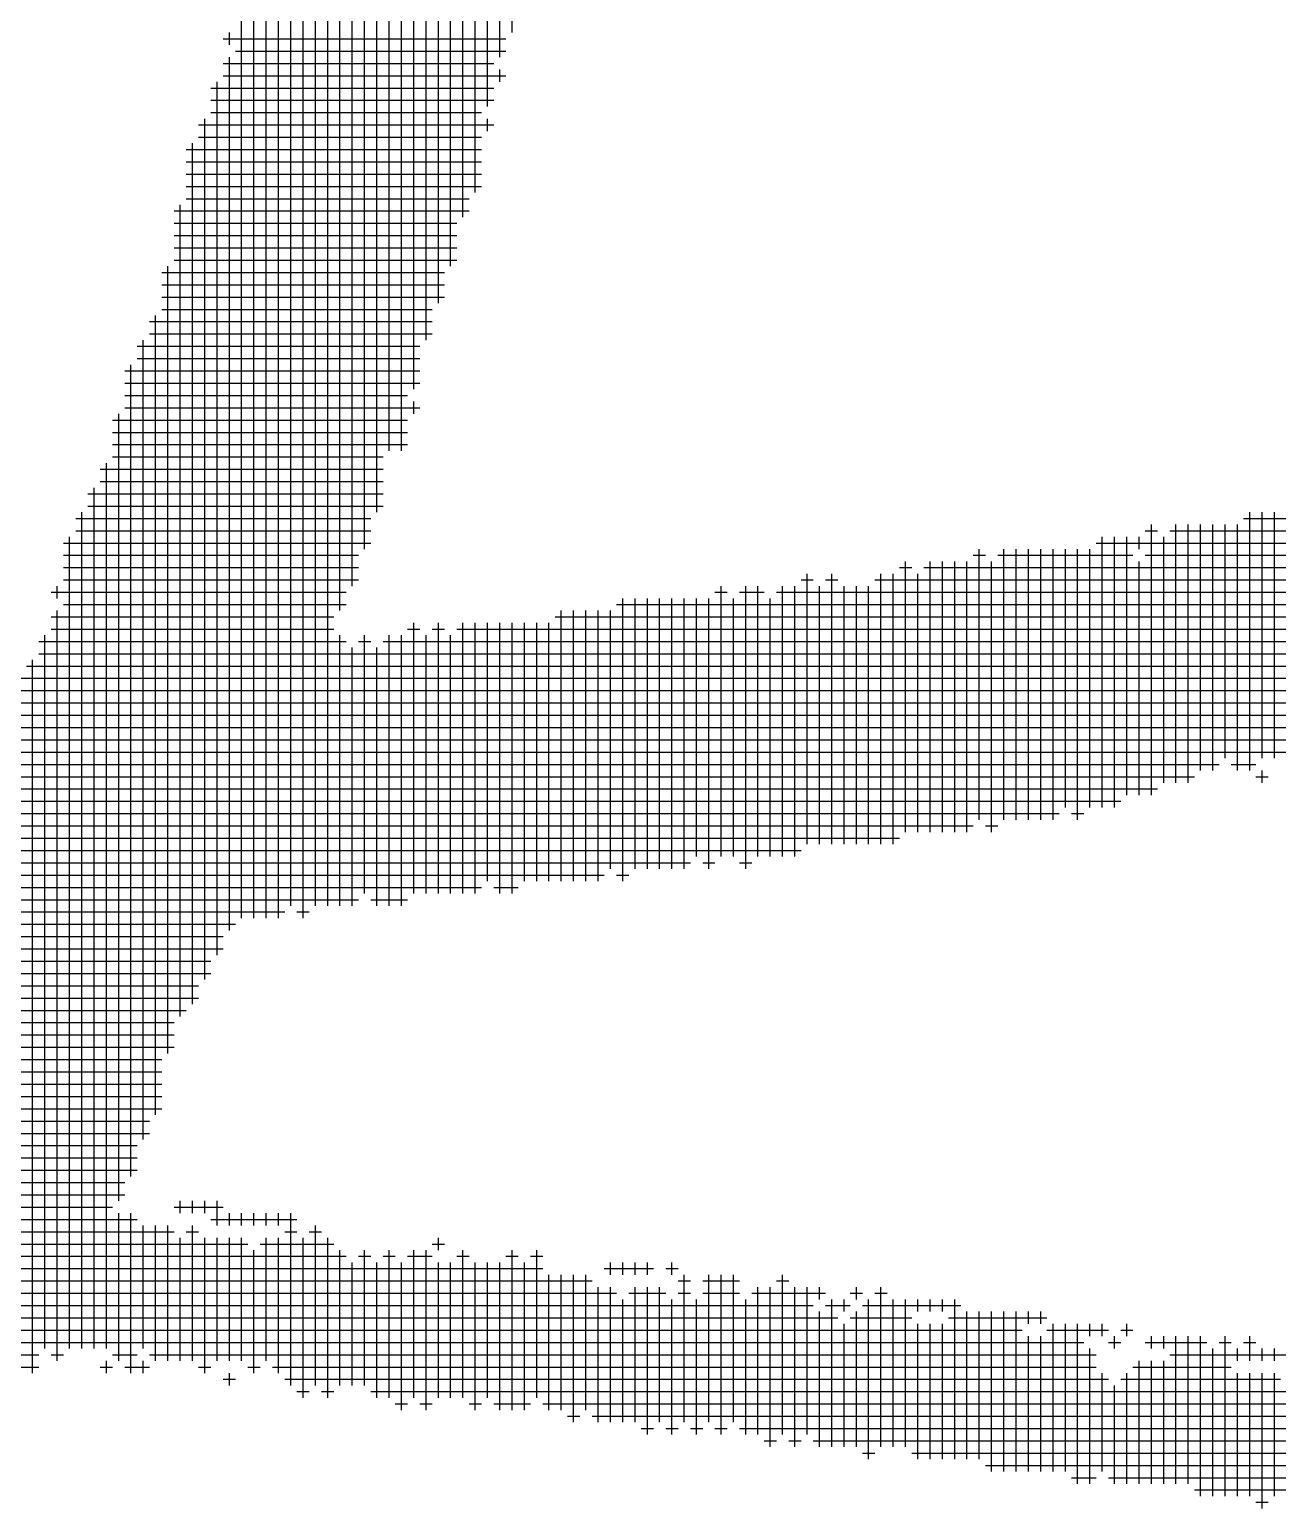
# Model space of a CAD drawing. Header units: feet. Extents: x 0 to 504600, y 0 to 356400.
# Drawn here: x 317583 to 318158, y 16296 to 16978 of the extents above; entities that cross this region are included whole.
import ezdxf

# ---------------------------------------------------------------- set-up
doc = ezdxf.new("R2010")
doc.units = ezdxf.units.FT
doc.header["$LTSCALE"] = 600
doc.header["$MEASUREMENT"] = 0
doc.layers.add('CX-COMM', color=3, linetype='CONTINUOUS')

msp = doc.modelspace()

# ---------------------------------------------------------------- linework, layer by layer
at = {"layer": 'CX-COMM'}
for p, q in [((317799.62, 16964.97, 14725.57), (317799.62, 17605.68, 14725.57)), ((317793.95, 16942.29, 14725.57), (317793.95, 17577.33, 14725.57)), ((317788.28, 16902.6, 14725.57), (317788.28, 17526.3, 14725.57)), ((317782.61, 16891.26, 14725.57), (317782.61, 17469.6, 14725.57)), ((317771.27, 16851.57, 14725.57), (317771.27, 17463.93, 14725.57)), ((317776.94, 16868.58, 14725.57), (317776.94, 17463.93, 14725.57)), ((317759.93, 16811.88, 14725.57), (317759.93, 17458.26, 14725.57)), ((317765.6, 16834.56, 14725.57), (317765.6, 17458.26, 14725.57)), ((317754.26, 16783.53, 14725.57), (317754.26, 17452.59, 14725.57)), ((317748.59, 16783.53, 14725.57), (317748.59, 17276.82, 14725.57)), ((317742.92, 16755.18, 14725.57), (317742.92, 17231.46, 14725.57)), ((317737.25, 16738.17, 14725.57), (317737.25, 17203.11, 14725.57)), ((317731.58, 16721.16, 14725.57), (317731.58, 17180.43, 14725.57)), ((317725.91, 16709.82, 14725.57), (317725.91, 17163.42, 14725.57)), ((317720.24, 16573.74, 14725.57), (317720.24, 17135.07, 14725.57)), ((317714.57, 16573.74, 14725.57), (317714.57, 17118.06, 14725.57)), ((317708.9, 16568.07, 14725.57), (317708.9, 17084.04, 14725.57)), ((317703.23, 16573.74, 14725.57), (317703.23, 17067.03, 14725.57)), ((317697.56, 16568.07, 14725.57), (317697.56, 17038.68, 14725.57)), ((317691.89, 16568.07, 14725.57), (317691.89, 17033.01, 14725.57)), ((317686.22, 16568.07, 14725.57), (317686.22, 17016, 14725.57)), ((317680.55, 16568.07, 14725.57), (317680.55, 16998.99, 14725.57)), ((317805.29, 16976.31, 14725.57), (317805.29, 16981.98, 14725.57)), ((317672.05, 16973.47, 14725.57), (317802.46, 16973.47, 14725.57)), ((317674.88, 16970.64, 14725.57), (317674.88, 16976.31, 14725.57)), ((317674.88, 16562.4, 14725.57), (317674.88, 16964.97, 14725.57)), ((317677.72, 16967.8, 14725.57), (317802.46, 16967.8, 14725.57)), ((317672.05, 16962.13, 14725.57), (317796.79, 16962.13, 14725.57)), ((317799.62, 16953.63, 14725.57), (317799.62, 16959.3, 14725.57)), ((317666.38, 16950.79, 14725.57), (317796.79, 16950.79, 14725.57)), ((317669.21, 16551.06, 14725.57), (317669.21, 16953.63, 14725.57)), ((317672.05, 16956.46, 14725.57), (317802.46, 16956.46, 14725.57)), ((317666.38, 16945.12, 14725.57), (317796.79, 16945.12, 14725.57)), ((317663.54, 16539.72, 14725.57), (317663.54, 16936.62, 14725.57)), ((317666.38, 16939.45, 14725.57), (317791.12, 16939.45, 14725.57)), ((317793.95, 16930.95, 14725.57), (317793.95, 16936.62, 14725.57)), ((317660.71, 16933.78, 14725.57), (317796.79, 16933.78, 14725.57)), ((317657.87, 16528.38, 14725.57), (317657.87, 16925.28, 14725.57)), ((317660.71, 16928.11, 14725.57), (317791.12, 16928.11, 14725.57)), ((317655.04, 16922.44, 14725.57), (317791.12, 16922.44, 14725.57)), ((317655.04, 16916.77, 14725.57), (317791.12, 16916.77, 14725.57)), ((317655.04, 16911.1, 14725.57), (317791.12, 16911.1, 14725.57)), ((317655.04, 16905.43, 14725.57), (317791.12, 16905.43, 14725.57)), ((317652.2, 16522.71, 14725.57), (317652.2, 16896.93, 14725.57)), ((317655.04, 16899.76, 14725.57), (317785.45, 16899.76, 14725.57)), ((317649.37, 16894.09, 14725.57), (317785.45, 16894.09, 14725.57)), ((317649.37, 16888.42, 14725.57), (317779.78, 16888.42, 14725.57)), ((317649.37, 16882.75, 14725.57), (317779.78, 16882.75, 14725.57)), ((317649.37, 16877.08, 14725.57), (317779.78, 16877.08, 14725.57)), ((317646.53, 16505.7, 14725.57), (317646.53, 16868.58, 14725.57)), ((317649.37, 16871.41, 14725.57), (317779.78, 16871.41, 14725.57)), ((317643.7, 16865.74, 14725.57), (317774.11, 16865.74, 14725.57)), ((317643.7, 16860.07, 14725.57), (317774.11, 16860.07, 14725.57)), ((317643.7, 16854.4, 14725.57), (317774.11, 16854.4, 14725.57)), ((317643.7, 16848.73, 14725.57), (317768.44, 16848.73, 14725.57)), ((317638.03, 16843.06, 14725.57), (317768.44, 16843.06, 14725.57)), ((317640.86, 16477.35, 14725.57), (317640.86, 16845.9, 14725.57)), ((317635.19, 16466.01, 14725.57), (317635.19, 16834.56, 14725.57)), ((317638.03, 16837.39, 14725.57), (317768.44, 16837.39, 14725.57)), ((317632.36, 16831.72, 14725.57), (317762.77, 16831.72, 14725.57)), ((317629.52, 16449, 14725.57), (317629.52, 16823.22, 14725.57)), ((317632.36, 16826.05, 14725.57), (317762.77, 16826.05, 14725.57)), ((317626.69, 16820.38, 14725.57), (317762.77, 16820.38, 14725.57)), ((317626.69, 16814.71, 14725.57), (317762.77, 16814.71, 14725.57)), ((317626.69, 16809.04, 14725.57), (317757.1, 16809.04, 14725.57)), ((317623.85, 16437.66, 14725.57), (317623.85, 16800.54, 14725.57)), ((317626.69, 16803.37, 14725.57), (317762.77, 16803.37, 14725.57)), ((317759.93, 16800.54, 14725.57), (317759.93, 16806.21, 14725.57)), ((317621.02, 16797.7, 14725.57), (317757.1, 16797.7, 14725.57)), ((317621.02, 16792.03, 14725.57), (317757.1, 16792.03, 14725.57)), ((317621.02, 16786.36, 14725.57), (317757.1, 16786.36, 14725.57)), ((317621.02, 16780.69, 14725.57), (317745.76, 16780.69, 14725.57)), ((317615.35, 16775.02, 14725.57), (317745.76, 16775.02, 14725.57)), ((317618.18, 16369.62, 14725.57), (317618.18, 16777.86, 14725.57)), ((317612.51, 16369.62, 14725.57), (317612.51, 16766.52, 14725.57)), ((317615.35, 16769.35, 14725.57), (317745.76, 16769.35, 14725.57)), ((317609.68, 16763.68, 14725.57), (317745.76, 16763.68, 14725.57)), ((317604.01, 16752.34, 14725.57), (317740.09, 16752.34, 14725.57)), ((317606.84, 16369.62, 14725.57), (317606.84, 16755.18, 14725.57)), ((317609.68, 16758.01, 14725.57), (317745.76, 16758.01, 14725.57)), ((318142.66, 16752.34, 14725.57), (319095.22, 16752.34, 14725.57)), ((318145.49, 16636.11, 14725.57), (318145.49, 16755.18, 14725.57)), ((318151.16, 16641.78, 14725.57), (318151.16, 16755.18, 14725.57)), ((318156.83, 16641.78, 14725.57), (318156.83, 16755.18, 14725.57)), ((317604.01, 16746.67, 14725.57), (317740.09, 16746.67, 14725.57)), ((318097.3, 16746.67, 14725.57), (318102.97, 16746.67, 14725.57)), ((318100.13, 16624.77, 14725.57), (318100.13, 16749.51, 14725.57)), ((318108.64, 16746.67, 14725.57), (319015.84, 16746.67, 14725.57)), ((318111.47, 16630.44, 14725.57), (318111.47, 16749.51, 14725.57)), ((318117.14, 16630.44, 14725.57), (318117.14, 16749.51, 14725.57)), ((318122.81, 16636.11, 14725.57), (318122.81, 16749.51, 14725.57)), ((318128.48, 16636.11, 14725.57), (318128.48, 16749.51, 14725.57)), ((318134.15, 16641.78, 14725.57), (318134.15, 16749.51, 14725.57)), ((318139.82, 16636.11, 14725.57), (318139.82, 16749.51, 14725.57)), ((317598.34, 16741, 14725.57), (317740.09, 16741, 14725.57)), ((317601.17, 16369.62, 14725.57), (317601.17, 16743.84, 14725.57)), ((318074.62, 16741, 14725.57), (319015.84, 16741, 14725.57)), ((318077.45, 16619.1, 14725.57), (318077.45, 16743.84, 14725.57)), ((318083.12, 16619.1, 14725.57), (318083.12, 16743.84, 14725.57)), ((318088.79, 16624.77, 14725.57), (318088.79, 16743.84, 14725.57)), ((318094.46, 16738.17, 14725.57), (318094.46, 16743.84, 14725.57)), ((318105.8, 16630.44, 14725.57), (318105.8, 16743.84, 14725.57)), ((317598.34, 16735.33, 14725.57), (317734.42, 16735.33, 14725.57)), ((317986.73, 16607.76, 14725.57), (317986.73, 16732.5, 14725.57)), ((317998.07, 16607.76, 14725.57), (317998.07, 16732.5, 14725.57)), ((318003.74, 16607.76, 14725.57), (318003.74, 16732.5, 14725.57)), ((318009.41, 16607.76, 14725.57), (318009.41, 16732.5, 14725.57)), ((318015.08, 16607.76, 14725.57), (318015.08, 16732.5, 14725.57)), ((318017.92, 16735.33, 14725.57), (318023.59, 16735.33, 14725.57)), ((318020.75, 16613.43, 14725.57), (318020.75, 16738.17, 14725.57)), ((318026.42, 16607.76, 14725.57), (318026.42, 16732.5, 14725.57)), ((318029.26, 16735.33, 14725.57), (318091.63, 16735.33, 14725.57)), ((318032.09, 16613.43, 14725.57), (318032.09, 16738.17, 14725.57)), ((318037.76, 16613.43, 14725.57), (318037.76, 16738.17, 14725.57)), ((318043.43, 16613.43, 14725.57), (318043.43, 16738.17, 14725.57)), ((318049.1, 16613.43, 14725.57), (318049.1, 16738.17, 14725.57)), ((318054.77, 16613.43, 14725.57), (318054.77, 16738.17, 14725.57)), ((318060.44, 16619.1, 14725.57), (318060.44, 16738.17, 14725.57)), ((318066.11, 16613.43, 14725.57), (318066.11, 16738.17, 14725.57)), ((318071.78, 16619.1, 14725.57), (318071.78, 16738.17, 14725.57)), ((318094.46, 16624.77, 14725.57), (318094.46, 16732.5, 14725.57)), ((318097.3, 16735.33, 14725.57), (318970.48, 16735.33, 14725.57)), ((317598.34, 16729.66, 14725.57), (317734.42, 16729.66, 14725.57)), ((317941.37, 16602.09, 14725.57), (317941.37, 16726.83, 14725.57)), ((317952.71, 16602.09, 14725.57), (317952.71, 16726.83, 14725.57)), ((317975.39, 16602.09, 14725.57), (317975.39, 16726.83, 14725.57)), ((317981.06, 16602.09, 14725.57), (317981.06, 16726.83, 14725.57)), ((317983.9, 16729.66, 14725.57), (317989.57, 16729.66, 14725.57)), ((317992.4, 16607.76, 14725.57), (317992.4, 16726.83, 14725.57)), ((317995.24, 16729.66, 14725.57), (318925.12, 16729.66, 14725.57)), ((317592.67, 16718.32, 14725.57), (317728.75, 16718.32, 14725.57)), ((317595.5, 16715.49, 14725.57), (317595.5, 16721.16, 14725.57)), ((317598.34, 16723.99, 14725.57), (317734.42, 16723.99, 14725.57)), ((317898.85, 16718.32, 14725.57), (317904.52, 16718.32, 14725.57)), ((317901.68, 16596.42, 14725.57), (317901.68, 16721.16, 14725.57)), ((317910.19, 16718.32, 14725.57), (317921.53, 16718.32, 14725.57)), ((317913.02, 16590.75, 14725.57), (317913.02, 16721.16, 14725.57)), ((317918.69, 16596.42, 14725.57), (317918.69, 16721.16, 14725.57)), ((317927.2, 16718.32, 14725.57), (318845.74, 16718.32, 14725.57)), ((317930.03, 16596.42, 14725.57), (317930.03, 16721.16, 14725.57)), ((317935.7, 16596.42, 14725.57), (317935.7, 16721.16, 14725.57)), ((317938.54, 16723.99, 14725.57), (317944.21, 16723.99, 14725.57)), ((317947.04, 16602.09, 14725.57), (317947.04, 16721.16, 14725.57)), ((317949.88, 16723.99, 14725.57), (317955.55, 16723.99, 14725.57)), ((317958.38, 16602.09, 14725.57), (317958.38, 16721.16, 14725.57)), ((317964.05, 16602.09, 14725.57), (317964.05, 16721.16, 14725.57)), ((317969.72, 16602.09, 14725.57), (317969.72, 16721.16, 14725.57)), ((317972.56, 16723.99, 14725.57), (318868.42, 16723.99, 14725.57)), ((317598.34, 16712.65, 14725.57), (317728.75, 16712.65, 14725.57)), ((317853.49, 16712.65, 14725.57), (318811.72, 16712.65, 14725.57)), ((317856.32, 16585.08, 14725.57), (317856.32, 16715.49, 14725.57)), ((317861.99, 16590.75, 14725.57), (317861.99, 16715.49, 14725.57)), ((317867.66, 16590.75, 14725.57), (317867.66, 16715.49, 14725.57)), ((317873.33, 16590.75, 14725.57), (317873.33, 16715.49, 14725.57)), ((317879, 16590.75, 14725.57), (317879, 16715.49, 14725.57)), ((317884.67, 16590.75, 14725.57), (317884.67, 16715.49, 14725.57)), ((317890.34, 16596.42, 14725.57), (317890.34, 16715.49, 14725.57)), ((317896.01, 16590.75, 14725.57), (317896.01, 16715.49, 14725.57)), ((317907.35, 16596.42, 14725.57), (317907.35, 16715.49, 14725.57)), ((317924.36, 16596.42, 14725.57), (317924.36, 16715.49, 14725.57)), ((317592.67, 16706.98, 14725.57), (317723.08, 16706.98, 14725.57)), ((317595.5, 16363.95, 14725.57), (317595.5, 16709.82, 14725.57)), ((317825.14, 16706.98, 14725.57), (318789.04, 16706.98, 14725.57)), ((317827.97, 16585.08, 14725.57), (317827.97, 16709.82, 14725.57)), ((317833.64, 16585.08, 14725.57), (317833.64, 16709.82, 14725.57)), ((317839.31, 16585.08, 14725.57), (317839.31, 16709.82, 14725.57)), ((317844.98, 16585.08, 14725.57), (317844.98, 16709.82, 14725.57)), ((317850.65, 16590.75, 14725.57), (317850.65, 16709.82, 14725.57)), ((317589.83, 16369.62, 14725.57), (317589.83, 16698.48, 14725.57)), ((317592.67, 16701.31, 14725.57), (317723.08, 16701.31, 14725.57)), ((317725.91, 16573.74, 14725.57), (317725.91, 16698.48, 14725.57)), ((317737.25, 16579.41, 14725.57), (317737.25, 16698.48, 14725.57)), ((317748.59, 16573.74, 14725.57), (317748.59, 16698.48, 14725.57)), ((317754.26, 16573.74, 14725.57), (317754.26, 16698.48, 14725.57)), ((317757.1, 16701.31, 14725.57), (317762.77, 16701.31, 14725.57)), ((317759.93, 16579.41, 14725.57), (317759.93, 16704.15, 14725.57)), ((317765.6, 16579.41, 14725.57), (317765.6, 16698.48, 14725.57)), ((317768.44, 16701.31, 14725.57), (317774.11, 16701.31, 14725.57)), ((317771.27, 16579.41, 14725.57), (317771.27, 16704.15, 14725.57)), ((317776.94, 16579.41, 14725.57), (317776.94, 16698.48, 14725.57)), ((317779.78, 16701.31, 14725.57), (318721, 16701.31, 14725.57)), ((317782.61, 16579.41, 14725.57), (317782.61, 16704.15, 14725.57)), ((317788.28, 16579.41, 14725.57), (317788.28, 16704.15, 14725.57)), ((317793.95, 16585.08, 14725.57), (317793.95, 16704.15, 14725.57)), ((317799.62, 16579.41, 14725.57), (317799.62, 16704.15, 14725.57)), ((317805.29, 16579.41, 14725.57), (317805.29, 16704.15, 14725.57)), ((317810.96, 16585.08, 14725.57), (317810.96, 16704.15, 14725.57)), ((317816.63, 16585.08, 14725.57), (317816.63, 16704.15, 14725.57)), ((317822.3, 16585.08, 14725.57), (317822.3, 16704.15, 14725.57)), ((317587, 16695.64, 14725.57), (317728.75, 16695.64, 14725.57)), ((317731.58, 16573.74, 14725.57), (317731.58, 16692.81, 14725.57)), ((317734.42, 16695.64, 14725.57), (317740.09, 16695.64, 14725.57)), ((317742.92, 16573.74, 14725.57), (317742.92, 16692.81, 14725.57)), ((317745.76, 16695.64, 14725.57), (318641.62, 16695.64, 14725.57)), ((317581.33, 16684.3, 14725.57), (318573.58, 16684.3, 14725.57)), ((317584.16, 16358.28, 14725.57), (317584.16, 16687.14, 14725.57)), ((317587, 16689.97, 14725.57), (318618.94, 16689.97, 14725.57)), ((317575.66, 16678.63, 14725.57), (318499.87, 16678.63, 14725.57)), ((317569.99, 16672.96, 14725.57), (318437.5, 16672.96, 14725.57)), ((317518.96, 16667.29, 14725.57), (318369.46, 16667.29, 14725.57)), ((317490.61, 16661.62, 14725.57), (318335.44, 16661.62, 14725.57)), ((317399.89, 16650.28, 14725.57), (318233.38, 16650.28, 14725.57)), ((317462.26, 16655.95, 14725.57), (318267.4, 16655.95, 14725.57)), ((317377.21, 16644.61, 14725.57), (318193.69, 16644.61, 14725.57)), ((317331.85, 16638.94, 14725.57), (318131.32, 16638.94, 14725.57)), ((318136.99, 16638.94, 14725.57), (318148.33, 16638.94, 14725.57)), ((317303.5, 16633.27, 14725.57), (318119.98, 16633.27, 14725.57)), ((318148.33, 16633.27, 14725.57), (318154, 16633.27, 14725.57)), ((318151.16, 16630.44, 14725.57), (318151.16, 16636.11, 14725.57)), ((317263.81, 16627.6, 14725.57), (318102.97, 16627.6, 14725.57)), ((317201.44, 16616.26, 14725.57), (318057.61, 16616.26, 14725.57)), ((317235.46, 16621.93, 14725.57), (318085.96, 16621.93, 14725.57)), ((318063.28, 16616.26, 14725.57), (318068.95, 16616.26, 14725.57)), ((317156.08, 16610.59, 14725.57), (318017.92, 16610.59, 14725.57)), ((318023.59, 16610.59, 14725.57), (318029.26, 16610.59, 14725.57)), ((317110.72, 16604.92, 14725.57), (317983.9, 16604.92, 14725.57)), ((317076.7, 16599.25, 14725.57), (317938.54, 16599.25, 14725.57)), ((317059.69, 16593.58, 14725.57), (317887.51, 16593.58, 14725.57)), ((317893.18, 16593.58, 14725.57), (317898.85, 16593.58, 14725.57)), ((317910.19, 16593.58, 14725.57), (317915.86, 16593.58, 14725.57)), ((316997.32, 16582.24, 14725.57), (317791.12, 16582.24, 14725.57)), ((317031.34, 16587.91, 14725.57), (317847.82, 16587.91, 14725.57)), ((317796.79, 16582.24, 14725.57), (317808.13, 16582.24, 14725.57)), ((317853.49, 16587.91, 14725.57), (317859.16, 16587.91, 14725.57)), ((316985.98, 16576.57, 14725.57), (317734.42, 16576.57, 14725.57)), ((317740.09, 16576.57, 14725.57), (317757.1, 16576.57, 14725.57)), ((316951.96, 16570.9, 14725.57), (317700.4, 16570.9, 14725.57)), ((317706.07, 16570.9, 14725.57), (317711.74, 16570.9, 14725.57)), ((316923.61, 16565.23, 14725.57), (317677.72, 16565.23, 14725.57)), ((316923.61, 16559.56, 14725.57), (317672.05, 16559.56, 14725.57)), ((316917.94, 16553.89, 14725.57), (317672.05, 16553.89, 14725.57)), ((316917.94, 16548.22, 14725.57), (317666.38, 16548.22, 14725.57)), ((317518.96, 16542.55, 14725.57), (317666.38, 16542.55, 14725.57)), ((317518.96, 16536.88, 14725.57), (317660.71, 16536.88, 14725.57)), ((317513.29, 16531.21, 14725.57), (317660.71, 16531.21, 14725.57)), ((317518.96, 16525.54, 14725.57), (317655.04, 16525.54, 14725.57)), ((317507.62, 16514.2, 14725.57), (317649.37, 16514.2, 14725.57)), ((317513.29, 16519.87, 14725.57), (317649.37, 16519.87, 14725.57)), ((317513.29, 16508.53, 14725.57), (317649.37, 16508.53, 14725.57)), ((317507.62, 16502.86, 14725.57), (317643.7, 16502.86, 14725.57)), ((317501.95, 16497.19, 14725.57), (317643.7, 16497.19, 14725.57)), ((317496.28, 16491.52, 14725.57), (317643.7, 16491.52, 14725.57)), ((317496.28, 16480.18, 14725.57), (317643.7, 16480.18, 14725.57)), ((317501.95, 16485.85, 14725.57), (317643.7, 16485.85, 14725.57)), ((317496.28, 16474.51, 14725.57), (317638.03, 16474.51, 14725.57)), ((317490.61, 16468.84, 14725.57), (317638.03, 16468.84, 14725.57)), ((316963.3, 16463.17, 14725.57), (317632.36, 16463.17, 14725.57)), ((316974.64, 16457.5, 14725.57), (317632.36, 16457.5, 14725.57)), ((316980.31, 16451.83, 14725.57), (317632.36, 16451.83, 14725.57)), ((317002.99, 16446.16, 14725.57), (317626.69, 16446.16, 14725.57)), ((317031.34, 16440.49, 14725.57), (317626.69, 16440.49, 14725.57)), ((317054.02, 16434.82, 14725.57), (317621.02, 16434.82, 14725.57)), ((317623.85, 16363.95, 14725.57), (317623.85, 16431.99, 14725.57)), ((317629.52, 16358.28, 14725.57), (317629.52, 16431.99, 14725.57)), ((317649.37, 16434.82, 14725.57), (317672.05, 16434.82, 14725.57)), ((317652.2, 16431.99, 14725.57), (317652.2, 16437.66, 14725.57)), ((317657.87, 16431.99, 14725.57), (317657.87, 16437.66, 14725.57)), ((317663.54, 16431.99, 14725.57), (317663.54, 16437.66, 14725.57)), ((317669.21, 16426.32, 14725.57), (317669.21, 16437.66, 14725.57)), ((317674.88, 16426.32, 14725.57), (317674.88, 16431.99, 14725.57)), ((317680.55, 16426.32, 14725.57), (317680.55, 16431.99, 14725.57)), ((317686.22, 16426.32, 14725.57), (317686.22, 16431.99, 14725.57)), ((317691.89, 16426.32, 14725.57), (317691.89, 16431.99, 14725.57)), ((317697.56, 16426.32, 14725.57), (317697.56, 16431.99, 14725.57)), ((317703.23, 16352.61, 14725.57), (317703.23, 16431.99, 14725.57)), ((317093.71, 16429.15, 14725.57), (317632.36, 16429.15, 14725.57)), ((317635.19, 16369.62, 14725.57), (317635.19, 16426.32, 14725.57)), ((317640.86, 16363.95, 14725.57), (317640.86, 16426.32, 14725.57)), ((317646.53, 16363.95, 14725.57), (317646.53, 16426.32, 14725.57)), ((317657.87, 16363.95, 14725.57), (317657.87, 16426.32, 14725.57)), ((317666.38, 16429.15, 14725.57), (317706.07, 16429.15, 14725.57)), ((317714.57, 16352.61, 14725.57), (317714.57, 16426.32, 14725.57)), ((317122.06, 16423.48, 14725.57), (317649.37, 16423.48, 14725.57)), ((317652.2, 16363.95, 14725.57), (317652.2, 16420.65, 14725.57)), ((317655.04, 16423.48, 14725.57), (317660.71, 16423.48, 14725.57)), ((317663.54, 16358.28, 14725.57), (317663.54, 16420.65, 14725.57)), ((317669.21, 16363.95, 14725.57), (317669.21, 16420.65, 14725.57)), ((317674.88, 16363.95, 14725.57), (317674.88, 16420.65, 14725.57)), ((317680.55, 16363.95, 14725.57), (317680.55, 16420.65, 14725.57)), ((317691.89, 16363.95, 14725.57), (317691.89, 16420.65, 14725.57)), ((317697.56, 16358.28, 14725.57), (317697.56, 16420.65, 14725.57)), ((317700.4, 16423.48, 14725.57), (317706.07, 16423.48, 14725.57)), ((317708.9, 16346.94, 14725.57), (317708.9, 16420.65, 14725.57)), ((317711.74, 16423.48, 14725.57), (317717.41, 16423.48, 14725.57)), ((317720.24, 16346.94, 14725.57), (317720.24, 16420.65, 14725.57)), ((317771.27, 16414.98, 14725.57), (317771.27, 16420.65, 14725.57)), ((317207.11, 16417.81, 14725.57), (317683.39, 16417.81, 14725.57)), ((317235.46, 16412.14, 14725.57), (317728.75, 16412.14, 14725.57)), ((317686.22, 16358.28, 14725.57), (317686.22, 16414.98, 14725.57)), ((317689.06, 16417.81, 14725.57), (317723.08, 16417.81, 14725.57)), ((317725.91, 16352.61, 14725.57), (317725.91, 16414.98, 14725.57)), ((317734.42, 16412.14, 14725.57), (317740.09, 16412.14, 14725.57)), ((317737.25, 16352.61, 14725.57), (317737.25, 16414.98, 14725.57)), ((317745.76, 16412.14, 14725.57), (317751.43, 16412.14, 14725.57)), ((317748.59, 16346.94, 14725.57), (317748.59, 16414.98, 14725.57)), ((317757.1, 16412.14, 14725.57), (317768.44, 16412.14, 14725.57)), ((317759.93, 16346.94, 14725.57), (317759.93, 16414.98, 14725.57)), ((317765.6, 16341.27, 14725.57), (317765.6, 16414.98, 14725.57)), ((317768.44, 16417.81, 14725.57), (317774.11, 16417.81, 14725.57)), ((317779.78, 16412.14, 14725.57), (317785.45, 16412.14, 14725.57)), ((317782.61, 16346.94, 14725.57), (317782.61, 16414.98, 14725.57)), ((317802.46, 16412.14, 14725.57), (317808.13, 16412.14, 14725.57)), ((317805.29, 16341.27, 14725.57), (317805.29, 16414.98, 14725.57)), ((317813.8, 16412.14, 14725.57), (317819.47, 16412.14, 14725.57)), ((317816.63, 16346.94, 14725.57), (317816.63, 16414.98, 14725.57)), ((317292.16, 16406.47, 14725.57), (317819.47, 16406.47, 14725.57)), ((317731.58, 16352.61, 14725.57), (317731.58, 16409.31, 14725.57)), ((317742.92, 16346.94, 14725.57), (317742.92, 16409.31, 14725.57)), ((317754.26, 16341.27, 14725.57), (317754.26, 16409.31, 14725.57)), ((317771.27, 16346.94, 14725.57), (317771.27, 16409.31, 14725.57)), ((317776.94, 16346.94, 14725.57), (317776.94, 16409.31, 14725.57)), ((317788.28, 16341.27, 14725.57), (317788.28, 16409.31, 14725.57)), ((317793.95, 16346.94, 14725.57), (317793.95, 16409.31, 14725.57)), ((317799.62, 16341.27, 14725.57), (317799.62, 16409.31, 14725.57)), ((317810.96, 16341.27, 14725.57), (317810.96, 16409.31, 14725.57)), ((317847.82, 16406.47, 14725.57), (317870.5, 16406.47, 14725.57)), ((317850.65, 16403.64, 14725.57), (317850.65, 16409.31, 14725.57)), ((317856.32, 16403.64, 14725.57), (317856.32, 16409.31, 14725.57)), ((317861.99, 16403.64, 14725.57), (317861.99, 16409.31, 14725.57)), ((317867.66, 16403.64, 14725.57), (317867.66, 16409.31, 14725.57)), ((317876.17, 16406.47, 14725.57), (317881.84, 16406.47, 14725.57)), ((317879, 16403.64, 14725.57), (317879, 16409.31, 14725.57)), ((317354.53, 16400.8, 14725.57), (317842.15, 16400.8, 14725.57)), ((317822.3, 16341.27, 14725.57), (317822.3, 16403.64, 14725.57)), ((317827.97, 16341.27, 14725.57), (317827.97, 16403.64, 14725.57)), ((317833.64, 16335.6, 14725.57), (317833.64, 16403.64, 14725.57)), ((317839.31, 16341.27, 14725.57), (317839.31, 16403.64, 14725.57)), ((317844.98, 16335.6, 14725.57), (317844.98, 16397.97, 14725.57)), ((317850.65, 16335.6, 14725.57), (317850.65, 16397.97, 14725.57)), ((317861.99, 16335.6, 14725.57), (317861.99, 16397.97, 14725.57)), ((317867.66, 16329.93, 14725.57), (317867.66, 16397.97, 14725.57)), ((317873.33, 16335.6, 14725.57), (317873.33, 16397.97, 14725.57)), ((317881.84, 16400.8, 14725.57), (317887.51, 16400.8, 14725.57)), ((317884.67, 16335.6, 14725.57), (317884.67, 16403.64, 14725.57)), ((317893.18, 16400.8, 14725.57), (317910.19, 16400.8, 14725.57)), ((317896.01, 16335.6, 14725.57), (317896.01, 16403.64, 14725.57)), ((317901.68, 16329.93, 14725.57), (317901.68, 16403.64, 14725.57)), ((317907.35, 16335.6, 14725.57), (317907.35, 16403.64, 14725.57)), ((317918.69, 16329.93, 14725.57), (317918.69, 16397.97, 14725.57)), ((317924.36, 16324.26, 14725.57), (317924.36, 16397.97, 14725.57)), ((317927.2, 16400.8, 14725.57), (317932.87, 16400.8, 14725.57)), ((317930.03, 16329.93, 14725.57), (317930.03, 16403.64, 14725.57)), ((317935.7, 16324.26, 14725.57), (317935.7, 16397.97, 14725.57)), ((317941.37, 16329.93, 14725.57), (317941.37, 16397.97, 14725.57)), ((317947.04, 16392.3, 14725.57), (317947.04, 16397.97, 14725.57)), ((317964.05, 16392.3, 14725.57), (317964.05, 16397.97, 14725.57)), ((317975.39, 16324.26, 14725.57), (317975.39, 16397.97, 14725.57)), ((317394.22, 16395.13, 14725.57), (317853.49, 16395.13, 14725.57)), ((317856.32, 16335.6, 14725.57), (317856.32, 16392.3, 14725.57)), ((317859.16, 16395.13, 14725.57), (317876.17, 16395.13, 14725.57)), ((317879, 16329.93, 14725.57), (317879, 16392.3, 14725.57)), ((317881.84, 16395.13, 14725.57), (317887.51, 16395.13, 14725.57)), ((317890.34, 16329.93, 14725.57), (317890.34, 16392.3, 14725.57)), ((317893.18, 16395.13, 14725.57), (317910.19, 16395.13, 14725.57)), ((317913.02, 16329.93, 14725.57), (317913.02, 16392.3, 14725.57)), ((317915.86, 16395.13, 14725.57), (317949.88, 16395.13, 14725.57)), ((317952.71, 16324.26, 14725.57), (317952.71, 16392.3, 14725.57)), ((317958.38, 16386.63, 14725.57), (317958.38, 16392.3, 14725.57)), ((317961.22, 16395.13, 14725.57), (317966.89, 16395.13, 14725.57)), ((317969.72, 16318.59, 14725.57), (317969.72, 16392.3, 14725.57)), ((317972.56, 16395.13, 14725.57), (317978.23, 16395.13, 14725.57)), ((317981.06, 16324.26, 14725.57), (317981.06, 16392.3, 14725.57)), ((317986.73, 16324.26, 14725.57), (317986.73, 16392.3, 14725.57)), ((317992.4, 16386.63, 14725.57), (317992.4, 16392.3, 14725.57)), ((317998.07, 16386.63, 14725.57), (317998.07, 16392.3, 14725.57)), ((318003.74, 16386.63, 14725.57), (318003.74, 16392.3, 14725.57)), ((318009.41, 16318.59, 14725.57), (318009.41, 16392.3, 14725.57)), ((317445.25, 16389.46, 14725.57), (317944.21, 16389.46, 14725.57)), ((317947.04, 16324.26, 14725.57), (317947.04, 16386.63, 14725.57)), ((317949.88, 16389.46, 14725.57), (317961.22, 16389.46, 14725.57)), ((317964.05, 16324.26, 14725.57), (317964.05, 16386.63, 14725.57)), ((317966.89, 16389.46, 14725.57), (318012.25, 16389.46, 14725.57)), ((318015.08, 16318.59, 14725.57), (318015.08, 16386.63, 14725.57)), ((318020.75, 16318.59, 14725.57), (318020.75, 16386.63, 14725.57)), ((318026.42, 16312.92, 14725.57), (318026.42, 16386.63, 14725.57)), ((318032.09, 16312.92, 14725.57), (318032.09, 16386.63, 14725.57)), ((318037.76, 16312.92, 14725.57), (318037.76, 16386.63, 14725.57)), ((318043.43, 16380.96, 14725.57), (318043.43, 16386.63, 14725.57)), ((318049.1, 16380.96, 14725.57), (318049.1, 16386.63, 14725.57)), ((317450.92, 16383.79, 14725.57), (317955.55, 16383.79, 14725.57)), ((317450.92, 16378.12, 14725.57), (318040.6, 16378.12, 14725.57)), ((317958.38, 16324.26, 14725.57), (317958.38, 16380.96, 14725.57)), ((317961.22, 16383.79, 14725.57), (317989.57, 16383.79, 14725.57)), ((317992.4, 16318.59, 14725.57), (317992.4, 16380.96, 14725.57)), ((317998.07, 16318.59, 14725.57), (317998.07, 16380.96, 14725.57)), ((318003.74, 16318.59, 14725.57), (318003.74, 16380.96, 14725.57)), ((318006.58, 16383.79, 14725.57), (318051.94, 16383.79, 14725.57)), ((318051.94, 16378.12, 14725.57), (318080.29, 16378.12, 14725.57)), ((318054.77, 16312.92, 14725.57), (318054.77, 16380.96, 14725.57)), ((318060.44, 16312.92, 14725.57), (318060.44, 16380.96, 14725.57)), ((318066.11, 16307.25, 14725.57), (318066.11, 16380.96, 14725.57)), ((318071.78, 16375.29, 14725.57), (318071.78, 16380.96, 14725.57)), ((318077.45, 16375.29, 14725.57), (318077.45, 16380.96, 14725.57)), ((318085.96, 16378.12, 14725.57), (318091.63, 16378.12, 14725.57)), ((318088.79, 16375.29, 14725.57), (318088.79, 16380.96, 14725.57)), ((317445.25, 16372.45, 14725.57), (318068.95, 16372.45, 14725.57)), ((318043.43, 16312.92, 14725.57), (318043.43, 16375.29, 14725.57)), ((318049.1, 16312.92, 14725.57), (318049.1, 16375.29, 14725.57)), ((318080.29, 16372.45, 14725.57), (318085.96, 16372.45, 14725.57)), ((318083.12, 16369.62, 14725.57), (318083.12, 16375.29, 14725.57)), ((318097.3, 16372.45, 14725.57), (318125.65, 16372.45, 14725.57)), ((318100.13, 16369.62, 14725.57), (318100.13, 16375.29, 14725.57)), ((318105.8, 16369.62, 14725.57), (318105.8, 16375.29, 14725.57)), ((318111.47, 16307.25, 14725.57), (318111.47, 16375.29, 14725.57)), ((318117.14, 16307.25, 14725.57), (318117.14, 16375.29, 14725.57)), ((318122.81, 16301.58, 14725.57), (318122.81, 16375.29, 14725.57)), ((318131.32, 16372.45, 14725.57), (318136.99, 16372.45, 14725.57)), ((318134.15, 16301.58, 14725.57), (318134.15, 16375.29, 14725.57)), ((318142.66, 16372.45, 14725.57), (318148.33, 16372.45, 14725.57)), ((318145.49, 16363.95, 14725.57), (318145.49, 16375.29, 14725.57)), ((317445.25, 16366.78, 14725.57), (317587, 16366.78, 14725.57)), ((317592.67, 16366.78, 14725.57), (317598.34, 16366.78, 14725.57)), ((317618.18, 16358.28, 14725.57), (317618.18, 16363.95, 14725.57)), ((317621.02, 16366.78, 14725.57), (317632.36, 16366.78, 14725.57)), ((317635.19, 16358.28, 14725.57), (317635.19, 16363.95, 14725.57)), ((317638.03, 16366.78, 14725.57), (318074.62, 16366.78, 14725.57)), ((318071.78, 16307.25, 14725.57), (318071.78, 16369.62, 14725.57)), ((318094.46, 16307.25, 14725.57), (318094.46, 16363.95, 14725.57)), ((318100.13, 16307.25, 14725.57), (318100.13, 16363.95, 14725.57)), ((318105.8, 16307.25, 14725.57), (318105.8, 16363.95, 14725.57)), ((318108.64, 16366.78, 14725.57), (318171.01, 16366.78, 14725.57)), ((318128.48, 16301.58, 14725.57), (318128.48, 16369.62, 14725.57)), ((318139.82, 16363.95, 14725.57), (318139.82, 16369.62, 14725.57)), ((318151.16, 16363.95, 14725.57), (318151.16, 16369.62, 14725.57)), ((318156.83, 16363.95, 14725.57), (318156.83, 16369.62, 14725.57)), ((317439.58, 16361.11, 14725.57), (317587, 16361.11, 14725.57)), ((317615.35, 16361.11, 14725.57), (317621.02, 16361.11, 14725.57)), ((317626.69, 16361.11, 14725.57), (317638.03, 16361.11, 14725.57)), ((317660.71, 16361.11, 14725.57), (317666.38, 16361.11, 14725.57)), ((317674.88, 16352.61, 14725.57), (317674.88, 16358.28, 14725.57)), ((317683.39, 16361.11, 14725.57), (317689.06, 16361.11, 14725.57)), ((317694.73, 16361.11, 14725.57), (318074.62, 16361.11, 14725.57)), ((318077.45, 16312.92, 14725.57), (318077.45, 16358.28, 14725.57)), ((318088.79, 16307.25, 14725.57), (318088.79, 16358.28, 14725.57)), ((318091.63, 16361.11, 14725.57), (318136.99, 16361.11, 14725.57)), ((318139.82, 16301.58, 14725.57), (318139.82, 16358.28, 14725.57)), ((318145.49, 16301.58, 14725.57), (318145.49, 16358.28, 14725.57)), ((318151.16, 16295.91, 14725.57), (318151.16, 16358.28, 14725.57)), ((318156.83, 16301.58, 14725.57), (318156.83, 16358.28, 14725.57)), ((317672.05, 16355.44, 14725.57), (317677.72, 16355.44, 14725.57)), ((317700.4, 16355.44, 14725.57), (318080.29, 16355.44, 14725.57)), ((318083.12, 16307.25, 14725.57), (318083.12, 16352.61, 14725.57)), ((318085.96, 16355.44, 14725.57), (318159.67, 16355.44, 14725.57)), ((317706.07, 16349.77, 14725.57), (317711.74, 16349.77, 14725.57)), ((317717.41, 16349.77, 14725.57), (317723.08, 16349.77, 14725.57)), ((317740.09, 16349.77, 14725.57), (318284.41, 16349.77, 14725.57)), ((317751.43, 16344.1, 14725.57), (317757.1, 16344.1, 14725.57)), ((317762.77, 16344.1, 14725.57), (317768.44, 16344.1, 14725.57)), ((317785.45, 16344.1, 14725.57), (317791.12, 16344.1, 14725.57)), ((317796.79, 16344.1, 14725.57), (317813.8, 16344.1, 14725.57)), ((317819.47, 16344.1, 14725.57), (318295.75, 16344.1, 14725.57)), ((317830.81, 16338.43, 14725.57), (317836.48, 16338.43, 14725.57)), ((317842.15, 16338.43, 14725.57), (318312.76, 16338.43, 14725.57)), ((317864.83, 16332.76, 14725.57), (317870.5, 16332.76, 14725.57)), ((317876.17, 16332.76, 14725.57), (317881.84, 16332.76, 14725.57)), ((317887.51, 16332.76, 14725.57), (317893.18, 16332.76, 14725.57)), ((317898.85, 16332.76, 14725.57), (317904.52, 16332.76, 14725.57)), ((317910.19, 16332.76, 14725.57), (318335.44, 16332.76, 14725.57)), ((317921.53, 16327.09, 14725.57), (317927.2, 16327.09, 14725.57)), ((317932.87, 16327.09, 14725.57), (317938.54, 16327.09, 14725.57)), ((317944.21, 16327.09, 14725.57), (318352.45, 16327.09, 14725.57)), ((317966.89, 16321.42, 14725.57), (317972.56, 16321.42, 14725.57)), ((317989.57, 16321.42, 14725.57), (318341.11, 16321.42, 14725.57)), ((318023.59, 16315.75, 14725.57), (318477.19, 16315.75, 14725.57)), ((318063.28, 16310.08, 14725.57), (318074.62, 16310.08, 14725.57)), ((318080.29, 16310.08, 14725.57), (318465.85, 16310.08, 14725.57)), ((318119.98, 16304.41, 14725.57), (318494.2, 16304.41, 14725.57)), ((318148.33, 16298.74, 14725.57), (318154, 16298.74, 14725.57))]:
    msp.add_line(p, q, dxfattribs=at)

doc.saveas('drawing.dxf')
